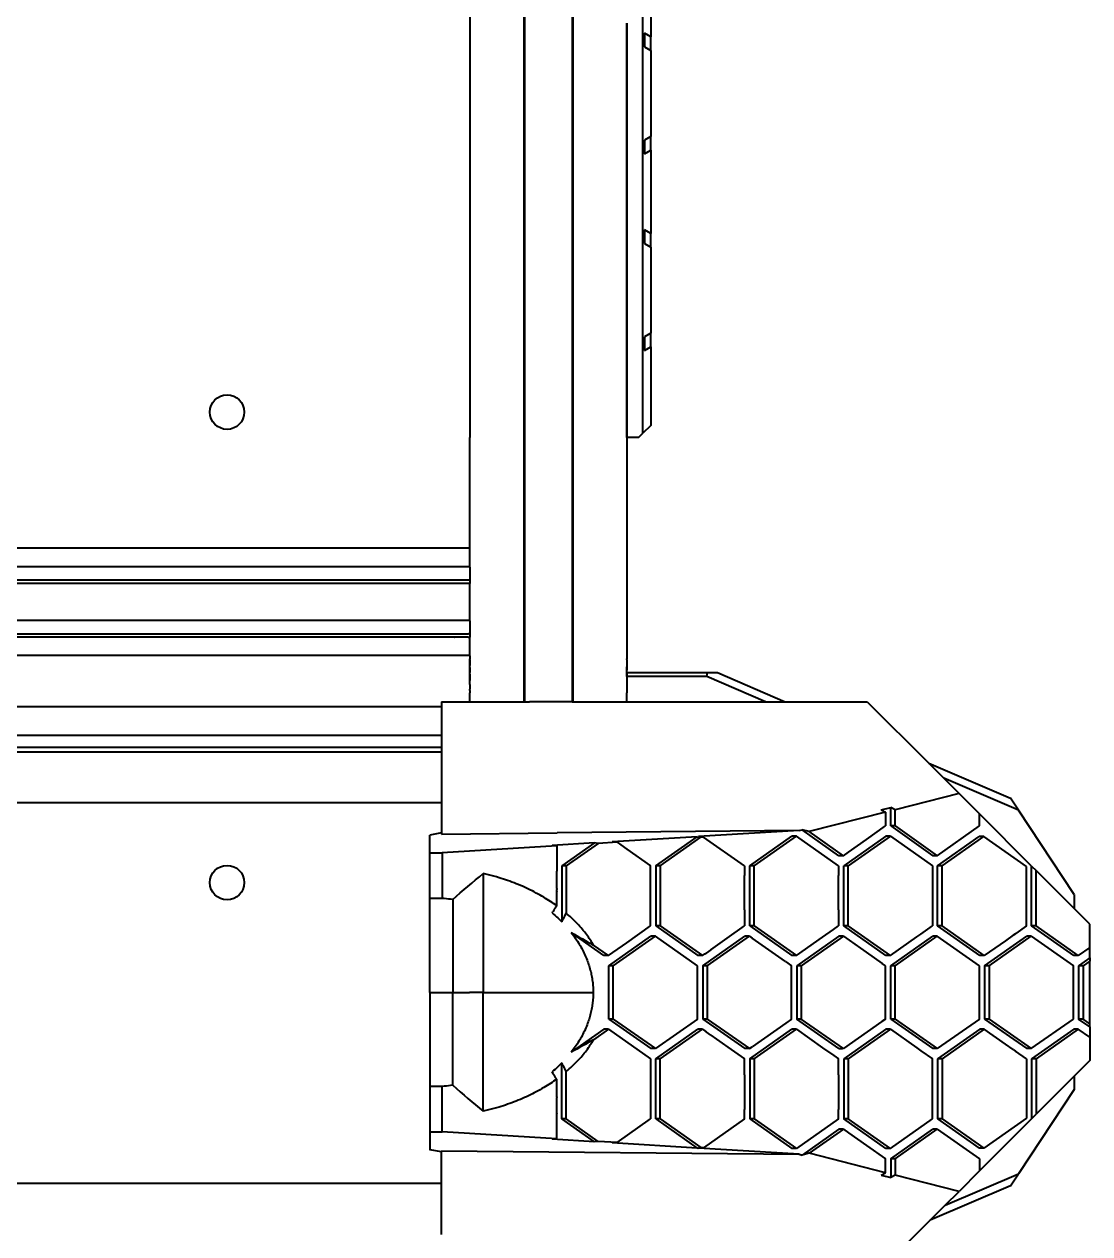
# Model space of a CAD drawing. Header units: millimetres. Extents: x 15 to 415, y 5 to 292.
# Drawn here: x 130.98 to 147.96, y 104.53 to 123.81 of the extents above; entities that cross this region are included whole.
import ezdxf

# ---------------------------------------------------------------- set-up
doc = ezdxf.new("R2010")
doc.units = ezdxf.units.MM
doc.layers.add('Geometries', color=7, linetype='Continuous')

msp = doc.modelspace()

# ---------------------------------------------------------------- linework, layer by layer
at = {"layer": 'Geometries', "linetype": 'Continuous', "lineweight": 40}
for p, q in [((138.9501, 141.4585), (138.9501, 113.0147)), ((139.7129, 141.4585), (139.7129, 113.0147)), ((140.8377, 117.2952), (140.8377, 138.6991)), ((138.944, 113.0147), (138.944, 137.9089)), ((139.719, 137.912), (139.719, 113.0147)), ((138.0815, 135.0017), (138.0815, 118.7248)), ((140.9627, 124.7562), (140.9627, 123.799)), ((140.5815, 123.0657), (140.5815, 123.8299)), ((140.5877, 123.0657), (140.5877, 123.8299)), ((140.9627, 123.799), (140.9627, 123.7989)), ((140.9627, 123.7989), (140.9627, 123.6131)), ((140.9627, 123.6131), (140.8627, 123.6711)), ((140.8627, 123.6711), (140.8627, 123.4544)), ((140.9627, 123.3964), (140.9627, 123.6131)), ((140.8627, 123.4544), (140.9627, 123.3964)), ((140.9627, 123.3964), (140.9627, 122.0225)), ((140.5815, 123.0657), (140.5877, 123.0657)), ((140.5815, 122.9478), (140.5815, 123.0657)), ((140.5877, 122.9478), (140.5877, 123.0657)), ((140.5877, 122.9478), (140.5815, 122.9478)), ((140.5815, 118.7248), (140.5815, 122.9478)), ((140.5877, 118.7248), (140.5877, 122.9478)), ((140.9627, 122.0225), (140.8627, 121.9648)), ((140.8627, 121.9648), (140.8627, 121.7835)), ((140.9627, 121.806), (140.9627, 122.0225)), ((140.8627, 121.7484), (140.9627, 121.806)), ((140.8627, 121.7835), (140.8627, 121.7484)), ((140.8627, 121.7835), (140.8627, 121.7835)), ((140.9627, 121.806), (140.9627, 121.6212)), ((140.9627, 121.6212), (140.9627, 121.6212)), ((140.9627, 121.6212), (140.9627, 120.664)), ((140.9627, 120.4781), (140.8627, 120.5361)), ((140.8627, 120.5361), (140.8627, 120.3194)), ((140.9627, 120.664), (140.9627, 120.6639)), ((140.9627, 120.6639), (140.9627, 120.4781)), ((140.8627, 120.3194), (140.9627, 120.2614)), ((140.9627, 120.2614), (140.9627, 120.4781)), ((140.9627, 120.2614), (140.9627, 118.8875)), ((140.9627, 118.8875), (140.8627, 118.8298)), ((140.8627, 118.8298), (140.8627, 118.6134)), ((140.9627, 118.671), (140.9627, 118.8875)), ((138.0815, 118.7248), (138.0815, 117.2248)), ((140.5877, 118.7248), (140.5815, 118.7248)), ((140.5815, 117.2248), (140.5815, 118.7248)), ((140.5877, 117.2327), (140.5877, 118.7248)), ((140.8627, 118.6134), (140.9627, 118.671)), ((140.9627, 118.671), (140.9627, 118.4862)), ((140.9627, 118.4862), (140.9627, 118.4862)), ((140.9627, 118.4862), (140.9627, 117.4202)), ((140.5877, 117.2327), (140.5895, 117.2327)), ((140.5895, 117.2327), (140.7752, 117.2327)), ((140.5895, 117.2248), (140.5895, 117.2327)), ((140.7752, 117.2327), (140.8377, 117.2952)), ((140.9627, 117.4202), (140.8377, 117.2952)), ((138.0815, 115.4604), (138.0815, 117.2248)), ((140.5815, 117.2248), (140.5815, 114.5549)), ((140.5895, 117.2248), (140.5815, 117.2248)), ((138.0815, 115.4604), (130.5815, 115.4604)), ((138.0815, 115.4604), (138.0815, 115.4604)), ((138.0815, 115.1654), (138.0815, 115.4604)), ((138.0815, 115.1654), (98.0815, 115.1654)), ((138.0815, 115.1599), (138.0815, 115.1654)), ((138.0815, 115.1599), (138.0815, 114.954)), ((138.0815, 114.954), (98.0815, 114.954)), ((138.0815, 114.954), (138.0815, 114.9004)), ((138.0815, 114.954), (138.0815, 114.954)), ((138.0815, 114.9004), (98.0815, 114.9004)), ((138.0815, 114.3104), (138.0815, 114.9004)), ((140.5815, 114.5549), (140.5815, 114.4861)), ((140.5815, 114.4861), (140.5815, 114.4168)), ((140.5815, 114.4168), (140.5815, 113.6998)), ((138.0815, 114.3104), (98.0815, 114.3104)), ((138.0815, 114.3048), (138.0815, 114.3104)), ((138.0815, 114.3048), (138.0815, 114.2554)), ((138.0815, 114.2554), (138.0815, 114.099)), ((137.8373, 114.0453), (98.1185, 114.0453)), ((98.1234, 114.099), (137.8109, 114.099)), ((137.8109, 114.099), (137.8394, 114.099)), ((137.8373, 114.0453), (137.8394, 114.0453)), ((137.8394, 114.099), (137.8421, 114.099)), ((137.8738, 114.0453), (137.8394, 114.0453)), ((137.8421, 114.099), (138.0609, 114.099)), ((138.056, 114.0453), (137.8738, 114.0453)), ((138.056, 114.0453), (138.0815, 114.0453)), ((138.0815, 114.099), (138.0609, 114.099)), ((138.0815, 114.099), (138.0815, 114.099)), ((138.0815, 114.099), (138.0815, 114.0453)), ((138.0815, 113.7503), (138.0815, 114.0453)), ((138.0815, 114.0453), (138.0815, 114.0453)), ((138.0815, 113.7503), (98.0815, 113.7503)), ((138.0815, 113.7448), (138.0815, 113.7503)), ((138.0815, 113.7448), (138.0815, 113.6998)), ((138.0815, 113.687), (138.0815, 113.6998)), ((138.0815, 113.687), (138.0815, 113.6802)), ((138.0815, 113.5686), (138.0815, 113.687)), ((138.0815, 113.6802), (138.0815, 113.5923)), ((138.0815, 113.5918), (138.0815, 113.5923)), ((138.0815, 113.5618), (138.0815, 113.5918)), ((138.0815, 113.5616), (138.0815, 113.5686)), ((140.5815, 113.687), (140.5815, 113.6998)), ((140.5815, 113.687), (140.5815, 113.6838)), ((140.5815, 113.687), (140.5815, 113.5703)), ((140.5815, 113.6838), (140.5815, 113.631)), ((140.5815, 113.631), (140.5815, 113.5618)), ((140.5815, 113.5616), (140.5815, 113.5703)), ((138.0815, 113.5618), (138.0815, 113.4813)), ((138.0815, 113.4955), (138.0815, 113.5616)), ((138.0815, 113.4783), (138.0815, 113.4955)), ((138.0815, 113.4783), (138.0815, 113.4813)), ((138.0815, 113.453), (138.0815, 113.4783)), ((138.0815, 113.4545), (138.0815, 113.4783)), ((138.0815, 113.4503), (138.0815, 113.4545)), ((138.0815, 113.453), (138.0815, 113.3535)), ((138.0815, 113.3691), (138.0815, 113.4503)), ((140.5815, 113.5618), (140.5815, 113.5169)), ((140.5815, 113.4783), (140.5815, 113.5616)), ((140.5815, 113.4783), (140.5815, 113.5169)), ((140.5815, 113.4783), (141.8676, 113.4783)), ((140.5815, 113.4158), (140.5815, 113.4783)), ((140.5815, 113.4783), (140.5815, 113.4155)), ((140.5815, 113.4158), (140.5815, 113.2898)), ((141.8547, 113.4158), (140.5815, 113.4158)), ((140.5815, 113.4155), (140.5815, 113.2894)), ((141.8547, 113.4158), (141.8676, 113.4783)), ((142.7893, 113.0147), (141.8547, 113.4158)), ((141.8676, 113.4783), (142.0261, 113.4783)), ((142.0261, 113.4783), (143.1063, 113.0147)), ((138.0815, 113.3513), (138.0815, 113.3691)), ((138.0815, 113.3515), (138.0815, 113.3535)), ((138.0815, 113.2898), (138.0815, 113.3515)), ((138.0815, 113.3467), (138.0815, 113.3513)), ((138.0815, 113.2894), (138.0815, 113.3467)), ((138.0815, 113.2898), (138.0815, 113.2157)), ((138.0815, 113.1949), (138.0815, 113.2157)), ((138.0815, 113.1949), (138.0815, 113.1683)), ((140.5815, 113.2898), (140.5815, 113.2573)), ((140.5815, 113.2573), (140.5815, 113.1561)), ((137.6289, 113.0147), (137.6289, 112.9398)), ((137.6289, 113.0147), (137.6299, 113.0147)), ((137.6299, 113.0147), (138.0441, 113.0147)), ((138.0441, 113.0147), (138.0815, 113.0147)), ((138.0815, 113.1683), (138.0815, 113.1561)), ((138.0815, 113.1281), (138.0815, 113.1561)), ((138.0815, 113.0147), (138.0815, 113.1281)), ((138.0815, 113.0147), (138.944, 113.0147)), ((138.0815, 113.0147), (138.0815, 113.0147)), ((138.944, 113.0147), (138.9501, 113.0147)), ((138.9501, 113.0147), (139.0323, 113.0147)), ((139.6307, 113.0147), (139.0323, 113.0147)), ((139.7129, 113.0147), (139.6307, 113.0147)), ((139.7129, 113.0147), (139.719, 113.0147)), ((139.719, 113.0147), (140.5815, 113.0147)), ((140.5815, 113.0147), (140.5815, 113.1561)), ((140.5815, 113.0147), (142.7893, 113.0147)), ((142.7893, 113.0147), (143.1063, 113.0147)), ((143.1063, 113.0147), (144.4109, 113.0147)), ((144.4109, 113.0147), (145.3917, 112.0339)), ((98.5165, 112.9398), (137.6259, 112.9398)), ((137.6289, 112.9398), (137.6259, 112.9398)), ((137.6289, 112.9398), (137.6289, 112.4781)), ((137.6289, 112.4781), (98.5039, 112.4781)), ((137.6289, 112.4781), (137.6289, 112.2885)), ((98.5039, 112.2885), (137.6289, 112.2885)), ((137.6289, 112.2885), (137.6289, 112.2116)), ((137.6289, 112.2116), (98.5039, 112.2116)), ((137.6289, 112.2116), (137.6289, 111.4011)), ((145.3917, 112.0339), (146.6939, 111.4751)), ((145.3917, 112.0339), (145.6299, 111.7957)), ((146.8202, 111.2848), (145.6299, 111.7957)), ((145.6299, 111.7957), (145.8736, 111.552)), ((145.8736, 111.552), (144.856, 111.2938)), ((146.199, 111.2266), (145.8736, 111.552)), ((146.8202, 111.2848), (146.6939, 111.4751)), ((137.6289, 111.4011), (130.5815, 111.4011)), ((137.6289, 111.4011), (137.6289, 110.9248)), ((144.7023, 111.2547), (143.4843, 110.9456)), ((144.6308, 111.292), (144.7845, 111.3311)), ((144.6308, 111.292), (144.7023, 111.2547)), ((144.7023, 111.2547), (144.7023, 111.0339)), ((144.7845, 111.0339), (144.7845, 111.3311)), ((144.856, 111.2938), (144.7845, 111.3311)), ((144.856, 111.0339), (144.856, 111.2938)), ((147.7071, 109.9393), (146.8202, 111.2848)), ((147.0298, 110.3958), (146.199, 111.2266)), ((146.199, 111.0339), (146.199, 111.2266)), ((137.6289, 110.9248), (137.4414, 110.8891)), ((137.4414, 110.6038), (137.4414, 110.8891)), ((137.6289, 110.9248), (137.6289, 110.9046)), ((137.6289, 110.9046), (139.4695, 110.923)), ((143.3292, 110.9617), (139.4695, 110.923)), ((143.3292, 110.9617), (141.7242, 110.8644)), ((142.5394, 110.3972), (143.2109, 110.8715)), ((142.6109, 110.3972), (143.2824, 110.8715)), ((143.2824, 110.8715), (143.2109, 110.8715)), ((143.9539, 110.3972), (143.2824, 110.8715)), ((143.3292, 110.9617), (143.374, 110.973)), ((143.4843, 110.9456), (143.374, 110.973)), ((143.9593, 110.5596), (143.374, 110.973)), ((144.0308, 110.5596), (143.4843, 110.9456)), ((144.7076, 110.8715), (144.0362, 110.3972)), ((144.7792, 110.8715), (144.1077, 110.3972)), ((144.398, 110.819), (144.7023, 111.0339)), ((144.7792, 110.8715), (144.7076, 110.8715)), ((144.7792, 110.8715), (145.4506, 110.3972)), ((144.856, 111.0339), (144.7845, 111.0339)), ((144.7845, 111.0339), (145.456, 110.5596)), ((144.856, 111.0339), (145.5275, 110.5596)), ((145.5275, 110.5596), (146.199, 111.0339)), ((139.4637, 110.7159), (137.6383, 110.6053)), ((140.0651, 110.7639), (139.3922, 110.7231)), ((139.4637, 110.7159), (139.3922, 110.7231)), ((139.4637, 110.7159), (139.4637, 110.3122)), ((140.0651, 110.7639), (139.546, 110.3972)), ((140.1255, 110.756), (139.6175, 110.3972)), ((140.1255, 110.756), (140.0651, 110.7639)), ((140.4266, 110.7743), (140.1255, 110.756)), ((141.7023, 110.8631), (140.3457, 110.7809)), ((140.4266, 110.7743), (140.3457, 110.7809)), ((140.4266, 110.7743), (140.5815, 110.6649)), ((141.0427, 110.3972), (141.7023, 110.8631)), ((141.1142, 110.3972), (141.7627, 110.8552)), ((141.7023, 110.8631), (141.7627, 110.8552)), ((141.7242, 110.8644), (141.805, 110.8578)), ((141.805, 110.8578), (141.7627, 110.8552)), ((142.4572, 110.3972), (141.805, 110.8578)), ((144.1149, 110.619), (144.398, 110.819)), ((145.5329, 110.3972), (146.1949, 110.8648)), ((145.6044, 110.3972), (146.2664, 110.8648)), ((146.2664, 110.8648), (146.1949, 110.8648)), ((146.9475, 110.3862), (146.2664, 110.8648)), ((137.4414, 110.6038), (137.6383, 110.6053)), ((137.4414, 109.8796), (137.4414, 110.6038)), ((137.6383, 110.6053), (137.6383, 109.8796)), ((140.5815, 110.6649), (140.9604, 110.3972)), ((140.5815, 110.6649), (140.5815, 110.6649)), ((144.0308, 110.5596), (143.9593, 110.5596)), ((144.0308, 110.5596), (144.1149, 110.619)), ((145.5275, 110.5596), (145.456, 110.5596)), ((139.4637, 110.2867), (139.4637, 110.3122)), ((139.546, 110.3972), (139.546, 109.5056)), ((139.6175, 110.3972), (139.546, 110.3972)), ((139.6175, 110.3972), (139.6175, 109.6426)), ((140.9604, 109.44), (140.9604, 110.3972)), ((141.1142, 110.3972), (141.0427, 110.3972)), ((141.0427, 110.3972), (141.0427, 109.44)), ((141.1142, 110.3972), (141.1142, 109.44)), ((142.4572, 110.3972), (142.4572, 110.2464)), ((142.5394, 109.44), (142.5394, 110.3972)), ((142.6109, 110.3972), (142.5394, 110.3972)), ((142.6109, 109.44), (142.6109, 110.3972)), ((143.9539, 110.3972), (143.9539, 110.2464)), ((144.0362, 109.44), (144.0362, 110.3972)), ((144.1077, 110.3972), (144.0362, 110.3972)), ((144.1077, 109.44), (144.1077, 110.3972)), ((145.4506, 110.3972), (145.4506, 109.44)), ((145.6044, 110.3972), (145.5329, 110.3972)), ((145.5329, 109.44), (145.5329, 110.3972)), ((145.6044, 109.44), (145.6044, 110.3972)), ((146.9475, 109.4401), (146.9475, 110.3862)), ((147.0298, 109.44), (147.0298, 110.3958)), ((147.0298, 110.3958), (147.1013, 110.3243)), ((147.7071, 109.7185), (147.1013, 110.3243)), ((147.1013, 109.44), (147.1013, 110.3243)), ((138.295, 110.276), (138.295, 108.3812)), ((139.4637, 110.2867), (139.4637, 110.285)), ((139.4637, 110.0654), (139.4637, 110.285)), ((142.4572, 109.6958), (142.4572, 110.2464)), ((143.9539, 109.6975), (143.9539, 110.2464)), ((139.4637, 110.0354), (139.4637, 110.0654)), ((139.4637, 110.0354), (139.4637, 110.0227)), ((139.4637, 110.003), (139.4637, 110.0227)), ((139.4637, 109.994), (139.4637, 110.003)), ((139.4637, 109.994), (139.4637, 109.9923)), ((139.4637, 109.7786), (139.4637, 109.9923)), ((147.7071, 109.9393), (147.7071, 109.7185)), ((137.6383, 109.8796), (137.4414, 109.8796)), ((137.4414, 108.3812), (137.4414, 109.8796)), ((137.8075, 109.8617), (137.8075, 108.3812)), ((139.4274, 109.7073), (139.4315, 109.7138)), ((139.4482, 109.7399), (139.4373, 109.7229)), ((139.4637, 109.7634), (139.4637, 109.7786)), ((147.9567, 109.4689), (147.7071, 109.7185)), ((139.3922, 109.6483), (139.3976, 109.6577)), ((139.3976, 109.6577), (139.4011, 109.6637)), ((139.4011, 109.6637), (139.4025, 109.6661)), ((142.4572, 109.6958), (142.4572, 109.4966)), ((143.9539, 109.6975), (143.9539, 109.5043)), ((140.2174, 108.9681), (139.6966, 109.3341)), ((140.5815, 109.1737), (140.9604, 109.44)), ((141.0427, 109.44), (141.7142, 108.9681)), ((141.1142, 109.44), (141.0427, 109.44)), ((141.1142, 109.44), (141.7857, 108.9681)), ((142.1785, 109.2441), (142.4572, 109.44)), ((142.4572, 109.4966), (142.4572, 109.44)), ((142.5394, 109.44), (143.2109, 108.9681)), ((142.6109, 109.44), (142.5394, 109.44)), ((142.6109, 109.44), (143.2824, 108.9681)), ((143.6997, 109.2613), (143.8763, 109.3854)), ((143.8763, 109.3854), (143.9539, 109.44)), ((143.9539, 109.5043), (143.9539, 109.44)), ((144.1077, 109.44), (144.0362, 109.44)), ((144.7076, 108.9681), (144.0362, 109.44)), ((144.7792, 108.9681), (144.1077, 109.44)), ((145.2675, 109.3113), (145.4506, 109.44)), ((146.2044, 108.9681), (145.5329, 109.44)), ((145.6044, 109.44), (145.5329, 109.44)), ((146.2759, 108.9681), (145.6044, 109.44)), ((146.9475, 109.4401), (146.7769, 109.3202)), ((147.7013, 108.9681), (147.0298, 109.44)), ((147.1013, 109.44), (147.0298, 109.44)), ((147.7728, 108.9681), (147.1013, 109.44)), ((147.9567, 109.0973), (147.9567, 109.4689)), ((140.289, 108.9681), (140.0507, 109.1355)), ((140.289, 108.9681), (140.5815, 109.1736)), ((140.2943, 108.8057), (140.9658, 109.2776)), ((140.3658, 108.8057), (141.0373, 109.2776)), ((140.5815, 109.1736), (140.5815, 109.1737)), ((141.0373, 109.2776), (140.9658, 109.2776)), ((141.7088, 108.8057), (141.0373, 109.2776)), ((141.7911, 108.8057), (142.4625, 109.2776)), ((141.8626, 108.8057), (142.5341, 109.2776)), ((141.9184, 109.0613), (142.1785, 109.2441)), ((142.5341, 109.2776), (142.4625, 109.2776)), ((142.5341, 109.2776), (142.5769, 109.2475)), ((143.1101, 108.8728), (142.5769, 109.2475)), ((143.2824, 108.9681), (143.6997, 109.2613)), ((143.9593, 109.2776), (143.2878, 108.8057)), ((144.0308, 109.2776), (143.3593, 108.8057)), ((144.0151, 109.2776), (143.9593, 109.2776)), ((144.0308, 109.2776), (144.0151, 109.2776)), ((144.0308, 109.2776), (144.3939, 109.0224)), ((144.7792, 108.9681), (145.2018, 109.2651)), ((144.7845, 108.8057), (145.456, 109.2776)), ((144.856, 108.8057), (145.5275, 109.2776)), ((145.2018, 109.2651), (145.2675, 109.3113)), ((145.5275, 109.2776), (145.456, 109.2776)), ((146.199, 108.8057), (145.5275, 109.2776)), ((146.6133, 109.2052), (146.2759, 108.9681)), ((146.2812, 108.8057), (146.9527, 109.2776)), ((146.3528, 108.8057), (147.0242, 109.2776)), ((146.7355, 109.2911), (146.6133, 109.2052)), ((146.7355, 109.2911), (146.7769, 109.3202)), ((146.7769, 109.3202), (146.7769, 109.3202)), ((147.0242, 109.2776), (146.9527, 109.2776)), ((147.0242, 109.2776), (147.6957, 108.8057)), ((140.289, 108.9681), (140.2174, 108.9681)), ((141.7857, 108.9681), (141.7142, 108.9681)), ((141.7857, 108.9681), (141.8243, 108.9952)), ((141.8243, 108.9952), (141.8427, 109.0082)), ((141.9184, 109.0613), (141.8427, 109.0082)), ((143.2824, 108.9681), (143.2109, 108.9681)), ((144.3939, 109.0224), (144.6472, 108.8444)), ((144.7792, 108.9681), (144.7076, 108.9681)), ((146.2759, 108.9681), (146.2044, 108.9681)), ((147.7728, 108.9681), (147.7013, 108.9681)), ((147.9567, 109.0973), (147.7728, 108.9681)), ((147.9567, 108.9313), (147.9567, 109.0973)), ((140.3658, 108.8057), (140.2943, 108.8057)), ((140.2943, 107.9567), (140.2943, 108.8057)), ((140.3658, 107.9567), (140.3658, 108.8057)), ((141.7088, 108.5896), (141.7088, 108.8057)), ((141.7911, 108.8057), (141.7911, 107.9567)), ((141.8626, 108.8057), (141.7911, 108.8057)), ((141.8626, 108.8057), (141.8626, 107.9567)), ((143.1101, 108.8728), (143.2055, 108.8057)), ((143.2055, 108.7959), (143.2055, 108.8057)), ((143.2055, 107.9686), (143.2055, 108.7959)), ((143.2878, 108.8057), (143.2878, 107.9567)), ((143.3593, 108.8057), (143.2878, 108.8057)), ((143.3593, 108.8057), (143.3593, 107.9567)), ((144.7023, 108.8057), (144.6472, 108.8444)), ((144.7023, 108.6101), (144.7023, 108.8057)), ((144.7845, 107.9567), (144.7845, 108.8057)), ((144.856, 108.8057), (144.7845, 108.8057)), ((144.856, 107.9567), (144.856, 108.8057)), ((146.199, 107.9567), (146.199, 108.8057)), ((146.2812, 108.8057), (146.2812, 107.9567)), ((146.3528, 108.8057), (146.2812, 108.8057)), ((146.3528, 108.8057), (146.3528, 107.9567)), ((147.6957, 107.9567), (147.6957, 108.8057)), ((147.9567, 108.9313), (147.778, 108.8057)), ((147.778, 108.8057), (147.778, 107.9567)), ((147.8495, 108.8057), (147.778, 108.8057)), ((147.9567, 108.881), (147.8495, 108.8057)), ((147.8495, 108.8057), (147.8495, 107.9567)), ((147.9567, 108.9313), (147.9567, 108.881)), ((147.9567, 107.8814), (147.9567, 108.881)), ((141.7088, 108.1749), (141.7088, 108.5896)), ((144.7023, 108.1544), (144.7023, 108.6101)), ((137.4414, 108.3812), (137.8075, 108.3812)), ((137.4414, 108.3812), (137.4414, 106.8828)), ((137.8075, 106.9007), (137.8075, 108.3812)), ((137.8075, 108.3812), (138.0724, 108.3812)), ((138.295, 108.3812), (138.0724, 108.3812)), ((138.295, 108.3812), (140.0467, 108.3812)), ((138.295, 106.4864), (138.295, 108.3812)), ((141.7088, 107.9567), (141.7088, 108.1749)), ((144.7023, 107.9567), (144.7023, 108.1544)), ((140.2174, 107.7943), (139.6966, 107.4283)), ((140.289, 107.7943), (140.0507, 107.6269)), ((140.289, 107.7943), (140.2174, 107.7943)), ((140.289, 107.7943), (140.9604, 107.3224)), ((140.2943, 107.9567), (140.9658, 107.4848)), ((140.3658, 107.9567), (140.2943, 107.9567)), ((140.3658, 107.9567), (141.0373, 107.4848)), ((141.7088, 107.9567), (141.0373, 107.4848)), ((141.0427, 107.3224), (141.7142, 107.7943)), ((141.1142, 107.3224), (141.7857, 107.7943)), ((141.7857, 107.7943), (141.7142, 107.7943)), ((141.7857, 107.7943), (141.8257, 107.7662)), ((141.7911, 107.9567), (142.4625, 107.4848)), ((141.8626, 107.9567), (141.7911, 107.9567)), ((141.8626, 107.9567), (142.5341, 107.4848)), ((142.5394, 107.3224), (143.2109, 107.7943)), ((143.1124, 107.8913), (142.5758, 107.5141)), ((142.6109, 107.3224), (143.2824, 107.7943)), ((143.2055, 107.9567), (143.1124, 107.8913)), ((143.2055, 107.9567), (143.2055, 107.9686)), ((143.2824, 107.7943), (143.2109, 107.7943)), ((143.2824, 107.7943), (143.701, 107.5001)), ((143.9593, 107.4848), (143.2878, 107.9567)), ((143.3593, 107.9567), (143.2878, 107.9567)), ((144.0308, 107.4848), (143.3593, 107.9567)), ((144.6463, 107.9174), (144.0308, 107.4848)), ((144.7076, 107.7943), (144.0362, 107.3224)), ((144.7792, 107.7943), (144.1077, 107.3224)), ((144.7023, 107.9567), (144.6463, 107.9174)), ((144.7792, 107.7943), (144.7076, 107.7943)), ((144.7792, 107.7943), (145.2014, 107.4976)), ((144.7845, 107.9567), (145.456, 107.4848)), ((144.856, 107.9567), (144.7845, 107.9567)), ((144.856, 107.9567), (145.5275, 107.4848)), ((146.199, 107.9567), (145.5275, 107.4848)), ((146.2044, 107.7943), (145.5329, 107.3224)), ((146.2759, 107.7943), (145.6044, 107.3224)), ((146.2759, 107.7943), (146.2044, 107.7943)), ((146.6133, 107.5572), (146.2759, 107.7943)), ((146.2812, 107.9567), (146.9527, 107.4848)), ((146.3528, 107.9567), (146.2812, 107.9567)), ((146.3528, 107.9567), (147.0242, 107.4848)), ((147.0242, 107.4848), (147.6957, 107.9567)), ((147.7013, 107.7943), (147.0298, 107.3224)), ((147.7728, 107.7943), (147.1013, 107.3224)), ((147.7728, 107.7943), (147.7013, 107.7943)), ((147.9567, 107.6651), (147.7728, 107.7943)), ((147.8495, 107.9567), (147.778, 107.9567)), ((147.9567, 107.8311), (147.778, 107.9567)), ((147.9567, 107.8814), (147.8495, 107.9567)), ((147.9567, 107.8311), (147.9567, 107.8814)), ((147.9567, 107.8311), (147.9567, 107.6651)), ((141.8257, 107.7662), (141.8427, 107.7542)), ((141.917, 107.7021), (141.8427, 107.7542)), ((141.917, 107.7021), (142.192, 107.5088)), ((147.9567, 107.6651), (147.9567, 107.2935)), ((141.0373, 107.4848), (140.9658, 107.4848)), ((142.192, 107.5088), (142.4572, 107.3224)), ((142.5341, 107.4848), (142.4625, 107.4848)), ((142.5341, 107.4848), (142.5758, 107.5141)), ((143.701, 107.5001), (143.8775, 107.3761)), ((143.9593, 107.4848), (144.0169, 107.4848)), ((144.0308, 107.4848), (144.0169, 107.4848)), ((145.2014, 107.4976), (145.2675, 107.4511)), ((145.2675, 107.4511), (145.4506, 107.3224)), ((145.5275, 107.4848), (145.456, 107.4848)), ((146.7373, 107.47), (146.6133, 107.5572)), ((146.7373, 107.47), (146.7726, 107.4452)), ((146.9475, 107.3223), (146.7726, 107.4452)), ((147.0242, 107.4848), (146.9527, 107.4848)), ((139.546, 106.3652), (139.546, 107.2568)), ((140.9604, 107.3224), (140.9604, 106.3652)), ((141.0427, 106.3652), (141.0427, 107.3224)), ((141.1142, 107.3224), (141.0427, 107.3224)), ((141.1142, 106.3652), (141.1142, 107.3224)), ((142.4572, 107.2722), (142.4572, 107.3224)), ((142.4572, 107.0687), (142.4572, 107.2722)), ((142.5394, 107.3224), (142.5394, 106.3652)), ((142.6109, 107.3224), (142.5394, 107.3224)), ((142.6109, 107.3224), (142.6109, 106.3652)), ((143.8775, 107.3761), (143.9539, 107.3224)), ((143.9539, 107.2646), (143.9539, 107.3224)), ((143.9539, 107.067), (143.9539, 107.2646)), ((144.1077, 107.3224), (144.0362, 107.3224)), ((144.0362, 107.3224), (144.0362, 106.3652)), ((144.1077, 107.3224), (144.1077, 106.3652)), ((145.4506, 106.3652), (145.4506, 107.3224)), ((145.5329, 107.3224), (145.5329, 106.3652)), ((145.6044, 107.3224), (145.5329, 107.3224)), ((145.6044, 107.3224), (145.6044, 106.3652)), ((146.9475, 107.3223), (146.9475, 106.3762)), ((147.0298, 107.3224), (147.0298, 106.3666)), ((147.1013, 107.3224), (147.0298, 107.3224)), ((147.1013, 107.3224), (147.1013, 106.4381)), ((147.9567, 107.2935), (147.7071, 107.0439)), ((139.4169, 107.0722), (139.4132, 107.0784)), ((139.418, 107.0704), (139.4169, 107.0722)), ((139.4522, 107.0164), (139.4502, 107.0194)), ((139.4637, 106.999), (139.4522, 107.0164)), ((139.6175, 106.3652), (139.6175, 107.1198)), ((142.4572, 107.0687), (142.4572, 106.5143)), ((143.9539, 107.067), (143.9539, 106.5143)), ((147.7071, 107.0439), (147.1013, 106.4381)), ((147.7071, 107.0439), (147.7071, 106.8361)), ((137.6383, 106.8828), (137.4414, 106.8828)), ((137.4414, 106.8828), (137.4414, 106.1586)), ((137.6383, 106.1571), (137.6383, 106.8828)), ((139.4637, 106.9887), (139.4637, 106.999)), ((139.4637, 106.7166), (139.4637, 106.9887)), ((147.7071, 106.8361), (146.8202, 105.4905)), ((139.4637, 106.7166), (139.4637, 106.7039)), ((139.4637, 106.6739), (139.4637, 106.7039)), ((139.4637, 106.4543), (139.4637, 106.6739)), ((139.4637, 106.4543), (139.4637, 106.4526)), ((139.4637, 106.4271), (139.4637, 106.4526)), ((142.4572, 106.3652), (142.4572, 106.5143)), ((143.9539, 106.3652), (143.9539, 106.5143)), ((147.0298, 106.3666), (147.1013, 106.4381)), ((139.4637, 106.0465), (139.4637, 106.4271)), ((140.0651, 105.9985), (139.546, 106.3652)), ((139.6175, 106.3652), (139.546, 106.3652)), ((140.1255, 106.0064), (139.6175, 106.3652)), ((140.4266, 105.9881), (140.9604, 106.3652)), ((141.1142, 106.3652), (141.0427, 106.3652)), ((141.0427, 106.3652), (141.7023, 105.8993)), ((141.1142, 106.3652), (141.7627, 105.9072)), ((142.4572, 106.3652), (141.805, 105.9046)), ((142.5394, 106.3652), (143.2109, 105.8909)), ((142.6109, 106.3652), (142.5394, 106.3652)), ((142.6109, 106.3652), (143.2824, 105.8909)), ((143.9539, 106.3652), (143.2824, 105.8909)), ((144.1077, 106.3652), (144.0362, 106.3652)), ((144.7076, 105.8909), (144.0362, 106.3652)), ((144.7792, 105.8909), (144.1077, 106.3652)), ((144.7792, 105.8909), (145.4506, 106.3652)), ((145.5329, 106.3652), (146.1949, 105.8976)), ((145.6044, 106.3652), (145.5329, 106.3652)), ((145.6044, 106.3652), (146.2664, 105.8976)), ((147.0298, 106.3666), (146.199, 105.5358)), ((146.9475, 106.3762), (146.2664, 105.8976)), ((137.4414, 106.1586), (137.6383, 106.1571)), ((137.4414, 106.1586), (137.4414, 105.8733)), ((139.4637, 106.0465), (137.6383, 106.1571)), ((139.4637, 106.0465), (139.3963, 106.0397)), ((143.9593, 106.2028), (143.374, 105.7894)), ((144.0308, 106.2028), (143.4843, 105.8168)), ((144.0308, 106.2028), (143.9593, 106.2028)), ((144.0308, 106.2028), (144.1153, 106.1431)), ((144.1153, 106.1431), (144.398, 105.9434)), ((144.7845, 105.7285), (145.456, 106.2028)), ((144.856, 105.7285), (145.5275, 106.2028)), ((145.5275, 106.2028), (145.456, 106.2028)), ((145.5275, 106.2028), (146.199, 105.7285)), ((137.6289, 105.8376), (137.4414, 105.8733)), ((137.6289, 105.8578), (143.3292, 105.8007)), ((137.6289, 105.8376), (137.6289, 105.8578)), ((139.3963, 106.0397), (139.3922, 106.0393)), ((140.0651, 105.9985), (139.3922, 106.0393)), ((140.1255, 106.0064), (140.0651, 105.9985)), ((140.4266, 105.9881), (140.1255, 106.0064)), ((140.4266, 105.9881), (140.3457, 105.9815)), ((141.7023, 105.8993), (140.3457, 105.9815)), ((141.7023, 105.8993), (141.7627, 105.9072)), ((141.7242, 105.898), (141.805, 105.9046)), ((143.3292, 105.8007), (141.7242, 105.898)), ((141.805, 105.9046), (141.7627, 105.9072)), ((143.2824, 105.8909), (143.2109, 105.8909)), ((144.398, 105.9434), (144.7023, 105.7285)), ((144.7792, 105.8909), (144.7076, 105.8909)), ((146.2664, 105.8976), (146.1949, 105.8976)), ((137.6289, 105.3354), (137.6289, 105.8376)), ((143.3292, 105.8007), (143.374, 105.7894)), ((143.4843, 105.8168), (143.374, 105.7894)), ((144.7023, 105.5077), (143.4843, 105.8168)), ((144.7023, 105.5077), (144.7023, 105.7285)), ((144.856, 105.7285), (144.7845, 105.7285)), ((144.7845, 105.7285), (144.7845, 105.4313)), ((144.856, 105.7285), (144.856, 105.4686)), ((146.199, 105.7285), (146.199, 105.5358)), ((144.6308, 105.4704), (144.7023, 105.5077)), ((144.6308, 105.4704), (144.7845, 105.4313)), ((144.856, 105.4686), (144.7845, 105.4313)), ((145.8736, 105.2103), (144.856, 105.4686)), ((145.6527, 104.9895), (146.8202, 105.4905)), ((146.199, 105.5358), (145.8736, 105.2103)), ((146.6939, 105.3003), (146.8202, 105.4905)), ((137.6289, 105.3354), (130.5815, 105.3354)), ((137.6289, 104.5249), (137.6289, 105.3354)), ((146.6939, 105.3003), (145.4144, 104.7512)), ((145.6527, 104.9895), (145.8736, 105.2103)), ((145.4144, 104.7512), (145.6527, 104.9895)), ((144.4109, 103.7477), (145.4144, 104.7512))]:
    msp.add_line(p, q, dxfattribs=at)
at = {"layer": 'Geometries', "linetype": 'Continuous', "lineweight": 40, "flags": 128}
for points in [[(137.8075, 109.8617), (137.8677, 109.9146), (137.9282, 109.9672), (137.9889, 110.0194), (138.0498, 110.0713), (138.0815, 110.0981)], [(138.0815, 110.0981), (138.1109, 110.1229), (138.1721, 110.1742), (138.2335, 110.2252), (138.295, 110.276)], [(139.4637, 109.7634), (139.4395, 109.7807), (139.415, 109.7979), (139.3901, 109.8148), (139.365, 109.8316), (139.3395, 109.8481), (139.3137, 109.8645), (139.2875, 109.8806), (139.2585, 109.8982), (139.229, 109.9155), (139.1992, 109.9325), (139.169, 109.9492), (139.1386, 109.9657), (139.1077, 109.9819), (139.0766, 109.9978), (139.0451, 110.0135), (139.0133, 110.0288), (138.9812, 110.0438), (138.9494, 110.0583), (138.9174, 110.0725), (138.885, 110.0864), (138.8524, 110.1), (138.819, 110.1135), (138.7853, 110.1267), (138.7514, 110.1396), (138.7172, 110.1521), (138.6828, 110.1643), (138.6488, 110.176), (138.6147, 110.1874), (138.5803, 110.1984), (138.5458, 110.2091), (138.5045, 110.2215), (138.463, 110.2333), (138.4212, 110.2447), (138.3793, 110.2556), (138.3372, 110.266), (138.295, 110.276)], [(137.8075, 109.8617), (137.7738, 109.866), (137.7401, 109.87), (137.7062, 109.8736), (137.6723, 109.8768), (137.6383, 109.8796)], [(139.4373, 109.7229), (139.4344, 109.7183), (139.4315, 109.7138)], [(139.4637, 109.7634), (139.4489, 109.741), (139.4482, 109.7399)], [(139.3922, 109.6483), (139.4153, 109.6285), (139.438, 109.6085), (139.4603, 109.5883), (139.4823, 109.568), (139.5039, 109.5474), (139.5251, 109.5266), (139.546, 109.5056)], [(139.4131, 109.6839), (139.406, 109.672), (139.4025, 109.6661)], [(139.4274, 109.7073), (139.42, 109.6953), (139.4131, 109.6839)], [(139.546, 109.5056), (139.5573, 109.5291), (139.5689, 109.5522), (139.5807, 109.5752), (139.5927, 109.5979), (139.605, 109.6204), (139.6175, 109.6426)], [(140.0507, 109.1355), (140.0379, 109.1569), (140.0248, 109.1782), (140.0113, 109.1993), (139.9974, 109.2204), (139.9832, 109.2414), (139.9686, 109.2623), (139.9537, 109.2831), (139.9384, 109.3037), (139.922, 109.3252), (139.9053, 109.3466), (139.8881, 109.3678), (139.8706, 109.3889), (139.8528, 109.4099), (139.8345, 109.4307), (139.8159, 109.4513), (139.797, 109.4718), (139.7777, 109.4921), (139.758, 109.5122), (139.738, 109.5321), (139.7177, 109.5519), (139.6982, 109.5704), (139.6785, 109.5887), (139.6584, 109.6068), (139.6381, 109.6248), (139.6175, 109.6426)], [(139.6966, 109.3341), (139.7141, 109.3114), (139.7312, 109.2886), (139.7478, 109.2655), (139.7641, 109.2423), (139.7799, 109.2189), (139.7953, 109.1954), (139.8095, 109.173), (139.8233, 109.1505), (139.8367, 109.1278), (139.8497, 109.1051), (139.8623, 109.0822), (139.8745, 109.0591), (139.8863, 109.036), (139.8977, 109.0128), (139.9088, 108.9894), (139.9194, 108.9659), (139.9294, 108.9428), (139.939, 108.9196), (139.9482, 108.8963), (139.957, 108.8729), (139.9651, 108.8503), (139.9728, 108.8276), (139.9802, 108.8049), (139.9871, 108.7821), (139.9937, 108.7592), (139.9999, 108.7364), (140.0054, 108.7147), (140.0106, 108.6931), (140.0154, 108.6714), (140.0198, 108.6497), (140.024, 108.628), (140.028, 108.605), (140.0316, 108.5819), (140.0348, 108.5589), (140.0376, 108.5358), (140.0401, 108.5127), (140.0421, 108.4897), (140.0437, 108.4679), (140.045, 108.4462), (140.0459, 108.4245), (140.0465, 108.4029), (140.0467, 108.3812)], [(140.0467, 108.3812), (140.0465, 108.3582), (140.0458, 108.3352), (140.0448, 108.3122), (140.0434, 108.2892), (140.0416, 108.2661), (140.0394, 108.2431), (140.037, 108.2213), (140.0343, 108.1996), (140.0312, 108.1778), (140.0277, 108.1561), (140.024, 108.1344), (140.0196, 108.1113), (140.0148, 108.0883), (140.0097, 108.0654), (140.0041, 108.0424), (139.9982, 108.0195), (139.9919, 107.9966), (139.9856, 107.9751), (139.9789, 107.9536), (139.972, 107.9322), (139.9647, 107.9108), (139.957, 107.8895), (139.9475, 107.8643), (139.9375, 107.8391), (139.927, 107.814), (139.9161, 107.7891), (139.9047, 107.7642), (139.8928, 107.7395), (139.8812, 107.7163), (139.8692, 107.6932), (139.8568, 107.6702), (139.8441, 107.6474), (139.8309, 107.6247), (139.8173, 107.6021), (139.8034, 107.5797), (139.7891, 107.5573), (139.7744, 107.5352), (139.7593, 107.5132), (139.7442, 107.4917), (139.7287, 107.4704), (139.7128, 107.4493), (139.6966, 107.4283)], [(139.6175, 107.1198), (139.6413, 107.1404), (139.6647, 107.1612), (139.6878, 107.1823), (139.7105, 107.2036), (139.7328, 107.2251), (139.7547, 107.2468), (139.7762, 107.2687), (139.7955, 107.289), (139.8145, 107.3095), (139.8331, 107.3301), (139.8514, 107.3509), (139.8693, 107.3718), (139.8868, 107.3929), (139.904, 107.4141), (139.9208, 107.4355), (139.9372, 107.457), (139.9532, 107.4786), (139.9688, 107.5004), (139.9841, 107.5223), (139.9981, 107.543), (140.0118, 107.5638), (140.0251, 107.5848), (140.0381, 107.6058), (140.0507, 107.6269)], [(139.546, 107.2568), (139.5251, 107.2358), (139.5039, 107.215), (139.4823, 107.1944), (139.4603, 107.174), (139.438, 107.1539), (139.4153, 107.1339), (139.3922, 107.1141)], [(139.584, 107.181), (139.5807, 107.1872), (139.5689, 107.2101), (139.5573, 107.2333), (139.546, 107.2568)], [(139.4132, 107.0784), (139.406, 107.0904), (139.3922, 107.1141)], [(139.4294, 107.0519), (139.42, 107.0671), (139.418, 107.0704)], [(139.4457, 107.0263), (139.4344, 107.0441), (139.4294, 107.0519)], [(139.4502, 107.0194), (139.4489, 107.0214), (139.4457, 107.0263)], [(139.6175, 107.1198), (139.605, 107.142), (139.5927, 107.1645), (139.584, 107.181)], [(137.8075, 106.9007), (137.7738, 106.8964), (137.7401, 106.8924), (137.7062, 106.8888), (137.6723, 106.8856), (137.6383, 106.8828)], [(137.8075, 106.9007), (137.8677, 106.8477), (137.9282, 106.7952), (137.9889, 106.743), (138.0498, 106.6911), (138.0815, 106.6643)], [(139.4637, 106.999), (139.4395, 106.9817), (139.415, 106.9645), (139.3901, 106.9476), (139.365, 106.9308), (139.3395, 106.9143), (139.3137, 106.8979), (139.2875, 106.8817), (139.2585, 106.8642), (139.229, 106.8469), (139.1992, 106.8299), (139.169, 106.8132), (139.1386, 106.7967), (139.1077, 106.7805), (139.0766, 106.7646), (139.0451, 106.7489), (139.0133, 106.7336), (138.9812, 106.7186), (138.9494, 106.7041), (138.9174, 106.6899), (138.885, 106.676), (138.8524, 106.6624), (138.819, 106.6489), (138.7853, 106.6357), (138.7514, 106.6228), (138.7172, 106.6103), (138.6828, 106.598), (138.6488, 106.5864), (138.6147, 106.575), (138.5803, 106.564), (138.5458, 106.5533), (138.5045, 106.5409), (138.463, 106.5291), (138.4212, 106.5177), (138.3793, 106.5068), (138.3372, 106.4963), (138.295, 106.4864)], [(138.0815, 106.6643), (138.1109, 106.6395), (138.1721, 106.5882), (138.2335, 106.5372), (138.295, 106.4864)]]:
    msp.add_lwpolyline(points, dxfattribs=at)
at = {"layer": 'Geometries', "linetype": 'Continuous', "lineweight": 40}
for centre in [(134.2127, 117.6312), (134.2127, 110.1312)]:
    msp.add_circle(centre, 0.275, dxfattribs=at)
for centre, start, end in [((148.692, 124.9574), 240.06822, 241.35841), ((148.692, 91.805), 118.64159, 119.93178)]:
    msp.add_arc(centre, 18.0278, start, end, dxfattribs=at)

doc.saveas('drawing.dxf')
